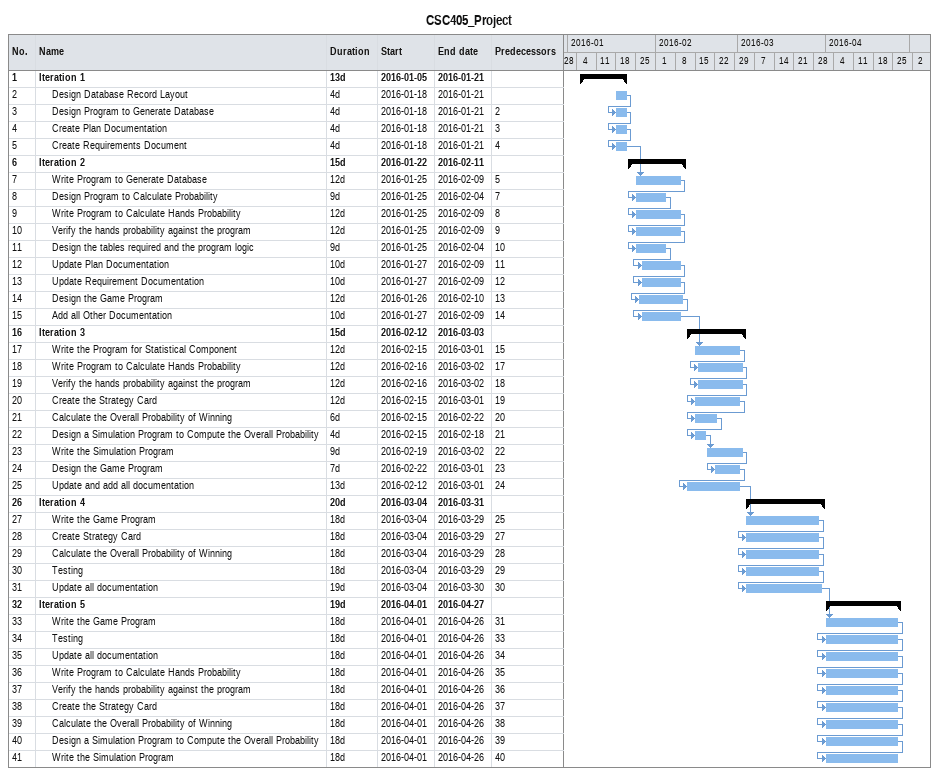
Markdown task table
CSC405_Project

| ID | Level | Task | Duration | Start | Finish | Predecessors |
|---|---|---|---|---|---|---|
| 1 | 1 | **Iteration 1** | 13d | 2016-01-05 | 2016-01-21 |  |
| 2 | 2 | Design Database Record Layout | 4d | 2016-01-18 | 2016-01-21 |  |
| 3 | 2 | Design Program to Generate Database | 4d | 2016-01-18 | 2016-01-21 | 2 |
| 4 | 2 | Create Plan Documentation | 4d | 2016-01-18 | 2016-01-21 | 3 |
| 5 | 2 | Create Requirements Document | 4d | 2016-01-18 | 2016-01-21 | 4 |
| 6 | 1 | **Iteration 2** | 15d | 2016-01-22 | 2016-02-11 |  |
| 7 | 2 | Write Program to Generate Database | 12d | 2016-01-25 | 2016-02-09 | 5 |
| 8 | 2 | Design Program to Calculate Probability | 9d | 2016-01-25 | 2016-02-04 | 7 |
| 9 | 2 | Write Program to Calculate Hands Probability | 12d | 2016-01-25 | 2016-02-09 | 8 |
| 10 | 2 | Verify the hands probability against the program | 12d | 2016-01-25 | 2016-02-09 | 9 |
| 11 | 2 | Design the tables required and the program logic | 9d | 2016-01-25 | 2016-02-04 | 10 |
| 12 | 2 | Update Plan Documentation | 10d | 2016-01-27 | 2016-02-09 | 11 |
| 13 | 2 | Update Requirement Documentation | 10d | 2016-01-27 | 2016-02-09 | 12 |
| 14 | 2 | Design the Game Program | 12d | 2016-01-26 | 2016-02-10 | 13 |
| 15 | 2 | Add all Other Documentation | 10d | 2016-01-27 | 2016-02-09 | 14 |
| 16 | 1 | **Iteration 3** | 15d | 2016-02-12 | 2016-03-03 |  |
| 17 | 2 | Write the Program for Statistical Component | 12d | 2016-02-15 | 2016-03-01 | 15 |
| 18 | 2 | Write Program to Calculate Hands Probability | 12d | 2016-02-16 | 2016-03-02 | 17 |
| 19 | 2 | Verify the hands probability against the program | 12d | 2016-02-16 | 2016-03-02 | 18 |
| 20 | 2 | Create the Strategy Card | 12d | 2016-02-15 | 2016-03-01 | 19 |
| 21 | 2 | Calculate the Overall Probability of Winning | 6d | 2016-02-15 | 2016-02-22 | 20 |
| 22 | 2 | Design a Simulation Program to Compute the Overall Probability | 4d | 2016-02-15 | 2016-02-18 | 21 |
| 23 | 2 | Write the Simulation Program | 9d | 2016-02-19 | 2016-03-02 | 22 |
| 24 | 2 | Design the Game Program | 7d | 2016-02-22 | 2016-03-01 | 23 |
| 25 | 2 | Update and add all documentation | 13d | 2016-02-12 | 2016-03-01 | 24 |
| 26 | 1 | **Iteration 4** | 20d | 2016-03-04 | 2016-03-31 |  |
| 27 | 2 | Write the Game Program | 18d | 2016-03-04 | 2016-03-29 | 25 |
| 28 | 2 | Create Strategy Card | 18d | 2016-03-04 | 2016-03-29 | 27 |
| 29 | 2 | Calculate the Overall Probability of Winning | 18d | 2016-03-04 | 2016-03-29 | 28 |
| 30 | 2 | Testing | 18d | 2016-03-04 | 2016-03-29 | 29 |
| 31 | 2 | Update all documentation | 19d | 2016-03-04 | 2016-03-30 | 30 |
| 32 | 1 | **Iteration 5** | 19d | 2016-04-01 | 2016-04-27 |  |
| 33 | 2 | Write the Game Program | 18d | 2016-04-01 | 2016-04-26 | 31 |
| 34 | 2 | Testing | 18d | 2016-04-01 | 2016-04-26 | 33 |
| 35 | 2 | Update all documentation | 18d | 2016-04-01 | 2016-04-26 | 34 |
| 36 | 2 | Write Program to Calculate Hands Probability | 18d | 2016-04-01 | 2016-04-26 | 35 |
| 37 | 2 | Verify the hands probability against the program | 18d | 2016-04-01 | 2016-04-26 | 36 |
| 38 | 2 | Create the Strategy Card | 18d | 2016-04-01 | 2016-04-26 | 37 |
| 39 | 2 | Calculate the Overall Probability of Winning | 18d | 2016-04-01 | 2016-04-26 | 38 |
| 40 | 2 | Design a Simulation Program to Compute the Overall Probability | 18d | 2016-04-01 | 2016-04-26 | 39 |
| 41 | 2 | Write the Simulation Program | 18d | 2016-04-01 | 2016-04-26 | 40 |
